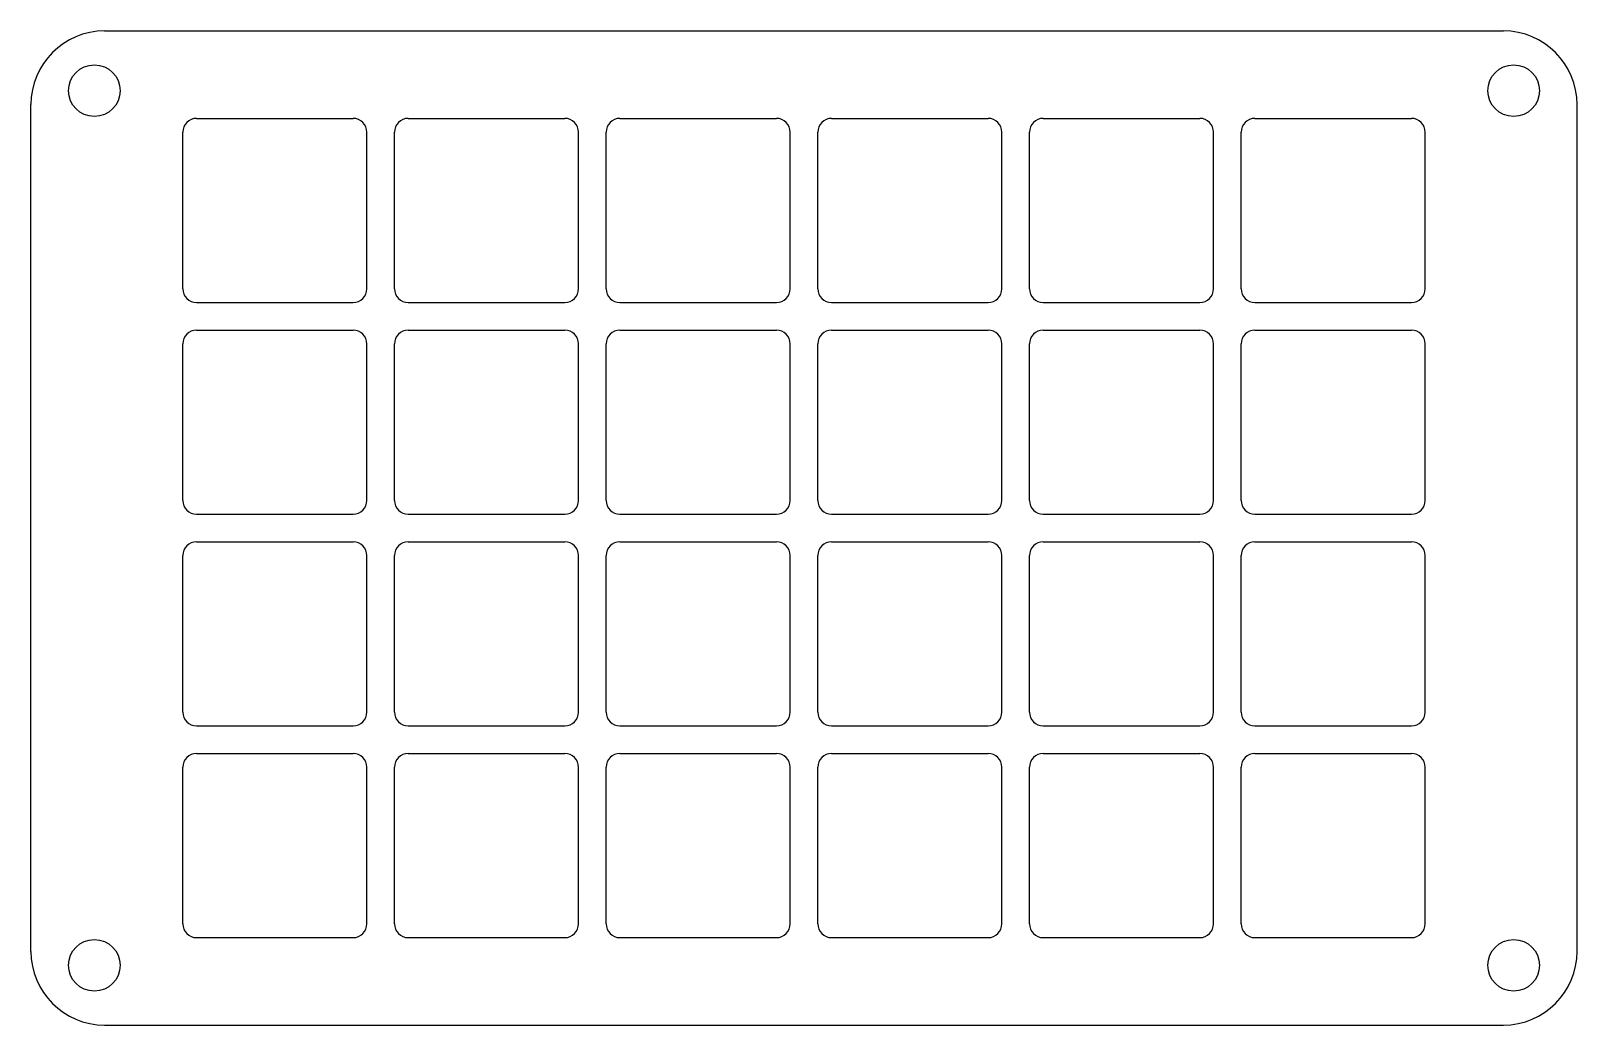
# Model space of a CAD drawing. Header units: millimetres. Extents: x 1 to 169, y 1 to 109.
import ezdxf

# ---------------------------------------------------------------- set-up
doc = ezdxf.new("R2010")
doc.units = ezdxf.units.MM
doc.layers.get('0').update_dxf_attribs({"lineweight": 25, "true_color": 0x000000})

msp = doc.modelspace()

# ---------------------------------------------------------------- linework, layer by layer
for p, q in [((9, 109), (161, 109)), ((1, 9), (1, 101)), ((169, 9), (169, 101)), ((19, 99.5), (36, 99.5)), ((42, 99.5), (59, 99.5)), ((65, 99.5), (82, 99.5)), ((88, 99.5), (105, 99.5)), ((111, 99.5), (128, 99.5)), ((134, 99.5), (151, 99.5)), ((17.5, 81), (17.5, 98)), ((37.5, 81), (37.5, 98)), ((40.5, 81), (40.5, 98)), ((60.5, 81), (60.5, 98)), ((63.5, 81), (63.5, 98)), ((83.5, 81), (83.5, 98)), ((86.5, 81), (86.5, 98)), ((106.5, 81), (106.5, 98)), ((109.5, 81), (109.5, 98)), ((129.5, 81), (129.5, 98)), ((132.5, 81), (132.5, 98)), ((152.5, 81), (152.5, 98)), ((19, 79.5), (36, 79.5)), ((42, 79.5), (59, 79.5)), ((65, 79.5), (82, 79.5)), ((88, 79.5), (105, 79.5)), ((111, 79.5), (128, 79.5)), ((134, 79.5), (151, 79.5)), ((19, 76.5), (36, 76.5)), ((42, 76.5), (59, 76.5)), ((65, 76.5), (82, 76.5)), ((88, 76.5), (105, 76.5)), ((111, 76.5), (128, 76.5)), ((134, 76.5), (151, 76.5)), ((17.5, 58), (17.5, 75)), ((37.5, 58), (37.5, 75)), ((40.5, 58), (40.5, 75)), ((60.5, 58), (60.5, 75)), ((63.5, 58), (63.5, 75)), ((83.5, 58), (83.5, 75)), ((86.5, 58), (86.5, 75)), ((106.5, 58), (106.5, 75)), ((109.5, 58), (109.5, 75)), ((129.5, 58), (129.5, 75)), ((132.5, 58), (132.5, 75)), ((152.5, 58), (152.5, 75)), ((19, 56.5), (36, 56.5)), ((42, 56.5), (59, 56.5)), ((65, 56.5), (82, 56.5)), ((88, 56.5), (105, 56.5)), ((111, 56.5), (128, 56.5)), ((134, 56.5), (151, 56.5)), ((19, 53.5), (36, 53.5)), ((42, 53.5), (59, 53.5)), ((65, 53.5), (82, 53.5)), ((88, 53.5), (105, 53.5)), ((111, 53.5), (128, 53.5)), ((134, 53.5), (151, 53.5)), ((17.5, 35), (17.5, 52)), ((37.5, 35), (37.5, 52)), ((40.5, 35), (40.5, 52)), ((60.5, 35), (60.5, 52)), ((63.5, 35), (63.5, 52)), ((83.5, 35), (83.5, 52)), ((86.5, 35), (86.5, 52)), ((106.5, 35), (106.5, 52)), ((109.5, 35), (109.5, 52)), ((129.5, 35), (129.5, 52)), ((132.5, 35), (132.5, 52)), ((152.5, 35), (152.5, 52)), ((19, 33.5), (36, 33.5)), ((42, 33.5), (59, 33.5)), ((65, 33.5), (82, 33.5)), ((88, 33.5), (105, 33.5)), ((111, 33.5), (128, 33.5)), ((134, 33.5), (151, 33.5)), ((19, 30.5), (36, 30.5)), ((42, 30.5), (59, 30.5)), ((65, 30.5), (82, 30.5)), ((88, 30.5), (105, 30.5)), ((111, 30.5), (128, 30.5)), ((134, 30.5), (151, 30.5)), ((17.5, 12), (17.5, 29)), ((37.5, 12), (37.5, 29)), ((40.5, 12), (40.5, 29)), ((60.5, 12), (60.5, 29)), ((63.5, 12), (63.5, 29)), ((83.5, 12), (83.5, 29)), ((86.5, 12), (86.5, 29)), ((106.5, 12), (106.5, 29)), ((109.5, 12), (109.5, 29)), ((129.5, 12), (129.5, 29)), ((132.5, 12), (132.5, 29)), ((152.5, 12), (152.5, 29)), ((19, 10.5), (36, 10.5)), ((42, 10.5), (59, 10.5)), ((65, 10.5), (82, 10.5)), ((88, 10.5), (105, 10.5)), ((111, 10.5), (128, 10.5)), ((134, 10.5), (151, 10.5)), ((9, 1), (161, 1))]:
    msp.add_line(p, q)
for centre in [(7.89, 102.51), (162.11, 102.51), (7.89, 7.49), (162.11, 7.49)]:
    msp.add_circle(centre, 2.8)
for centre, radius, start, end in [((9, 101), 8, 90, 180), ((161, 101), 8, 0, 90), ((19, 98), 1.5, 90, 180), ((36, 98), 1.5, 0, 90), ((42, 98), 1.5, 90, 180), ((59, 98), 1.5, 0, 90), ((65, 98), 1.5, 90, 180), ((82, 98), 1.5, 0, 90), ((88, 98), 1.5, 90, 180), ((105, 98), 1.5, 0, 90), ((111, 98), 1.5, 90, 180), ((128, 98), 1.5, 0, 90), ((134, 98), 1.5, 90, 180), ((151, 98), 1.5, 0, 90), ((19, 81), 1.5, 180, 270), ((36, 81), 1.5, 270, 0), ((42, 81), 1.5, 180, 270), ((59, 81), 1.5, 270, 0), ((65, 81), 1.5, 180, 270), ((82, 81), 1.5, 270, 0), ((88, 81), 1.5, 180, 270), ((105, 81), 1.5, 270, 0), ((111, 81), 1.5, 180, 270), ((128, 81), 1.5, 270, 0), ((134, 81), 1.5, 180, 270), ((151, 81), 1.5, 270, 0), ((19, 75), 1.5, 90, 180), ((36, 75), 1.5, 0, 90), ((42, 75), 1.5, 90, 180), ((59, 75), 1.5, 0, 90), ((65, 75), 1.5, 90, 180), ((82, 75), 1.5, 0, 90), ((88, 75), 1.5, 90, 180), ((105, 75), 1.5, 0, 90), ((111, 75), 1.5, 90, 180), ((128, 75), 1.5, 0, 90), ((134, 75), 1.5, 90, 180), ((151, 75), 1.5, 0, 90), ((19, 58), 1.5, 180, 270), ((36, 58), 1.5, 270, 0), ((42, 58), 1.5, 180, 270), ((59, 58), 1.5, 270, 0), ((65, 58), 1.5, 180, 270), ((82, 58), 1.5, 270, 0), ((88, 58), 1.5, 180, 270), ((105, 58), 1.5, 270, 0), ((111, 58), 1.5, 180, 270), ((128, 58), 1.5, 270, 0), ((134, 58), 1.5, 180, 270), ((151, 58), 1.5, 270, 0), ((19, 52), 1.5, 90, 180), ((36, 52), 1.5, 0, 90), ((42, 52), 1.5, 90, 180), ((59, 52), 1.5, 0, 90), ((65, 52), 1.5, 90, 180), ((82, 52), 1.5, 0, 90), ((88, 52), 1.5, 90, 180), ((105, 52), 1.5, 0, 90), ((111, 52), 1.5, 90, 180), ((128, 52), 1.5, 0, 90), ((134, 52), 1.5, 90, 180), ((151, 52), 1.5, 0, 90), ((19, 35), 1.5, 180, 270), ((36, 35), 1.5, 270, 0), ((42, 35), 1.5, 180, 270), ((59, 35), 1.5, 270, 0), ((65, 35), 1.5, 180, 270), ((82, 35), 1.5, 270, 0), ((88, 35), 1.5, 180, 270), ((105, 35), 1.5, 270, 0), ((111, 35), 1.5, 180, 270), ((128, 35), 1.5, 270, 0), ((134, 35), 1.5, 180, 270), ((151, 35), 1.5, 270, 0), ((19, 29), 1.5, 90, 180), ((36, 29), 1.5, 0, 90), ((42, 29), 1.5, 90, 180), ((59, 29), 1.5, 0, 90), ((65, 29), 1.5, 90, 180), ((82, 29), 1.5, 0, 90), ((88, 29), 1.5, 90, 180), ((105, 29), 1.5, 0, 90), ((111, 29), 1.5, 90, 180), ((128, 29), 1.5, 0, 90), ((134, 29), 1.5, 90, 180), ((151, 29), 1.5, 0, 90), ((19, 12), 1.5, 180, 270), ((36, 12), 1.5, 270, 0), ((42, 12), 1.5, 180, 270), ((59, 12), 1.5, 270, 0), ((65, 12), 1.5, 180, 270), ((82, 12), 1.5, 270, 0), ((88, 12), 1.5, 180, 270), ((105, 12), 1.5, 270, 0), ((111, 12), 1.5, 180, 270), ((128, 12), 1.5, 270, 0), ((134, 12), 1.5, 180, 270), ((151, 12), 1.5, 270, 0), ((9, 9), 8, 180, 270), ((161, 9), 8, 270, 0)]:
    msp.add_arc(centre, radius, start, end)

doc.saveas('drawing.dxf')
